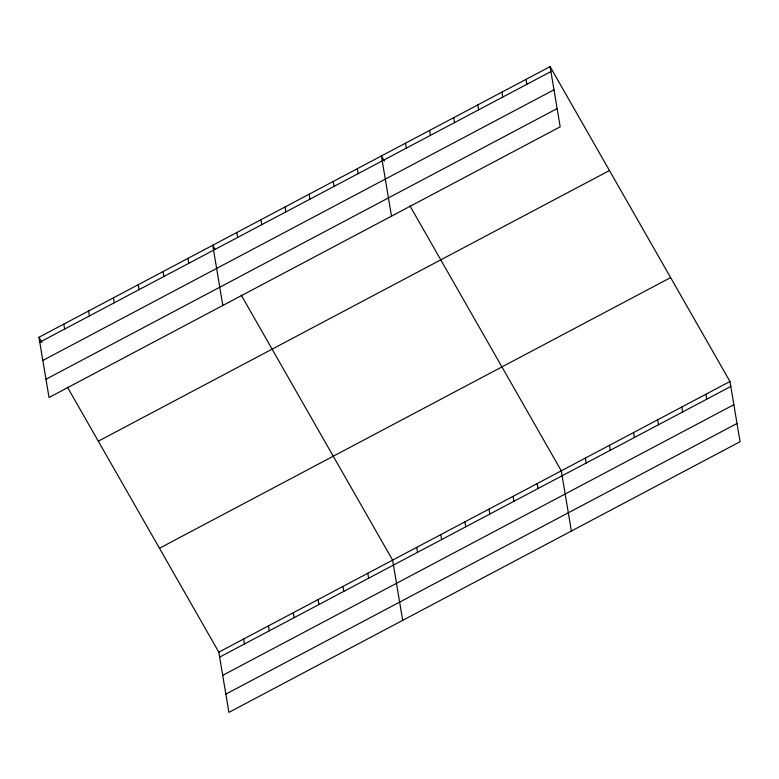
<?xml version="1.0" encoding="UTF-8"?>
<svg xmlns="http://www.w3.org/2000/svg" width="779" height="779" viewBox="0 0 779 779"><rect width="100%" height="100%" fill="white"/><g stroke="black" fill="none" stroke-linecap="round" stroke-linejoin="round"><path stroke-width="1.17" d="M550.101 66.624L560.179 126.841L49.028 397.494L38.95 337.278L550.101 66.624L729.972 381.506L740.05 441.722L228.899 712.376L218.821 652.159L67.442 387.153M39.778 342.215L550.928 71.561M42.826 360.453L553.986 89.799M45.971 379.246L557.131 108.593M98.31 441.187L609.46 170.533M159.461 548.25L670.612 277.597M218.821 652.159L729.972 381.506M219.649 657.106L730.799 386.452M222.697 675.344L733.857 404.691M225.842 694.138L737.002 423.484M384.388 161.126L381.418 155.936L391.496 216.153M409.91 205.812L561.289 470.828L571.367 531.044M215.121 249.407L212.745 245.249L222.823 305.465M241.237 295.134L392.616 560.14L402.685 620.357M38.95 337.278L41.92 342.468M705.871 394.271L706.699 399.208M681.781 407.027L682.608 411.974M657.68 419.784L658.508 424.73M633.58 432.549L634.408 437.486M609.49 445.306L610.317 450.252M526.01 79.38L526.828 84.327M585.389 458.062L586.217 463.008M501.91 92.136L502.737 97.083M477.809 104.902L478.637 109.839M537.198 483.584L538.026 488.53M453.709 117.658L454.537 122.605M513.098 496.34L513.926 501.286M429.618 130.414L430.446 135.361M488.998 509.106L489.825 514.043M405.518 143.18L406.346 148.117M464.907 521.862L465.735 526.808M440.807 534.618L441.635 539.565M357.327 168.692L358.155 173.639M416.707 547.384L417.534 552.321M333.227 181.458L334.055 186.395M309.127 194.214L309.954 199.161M367.785 573.286L368.613 578.232M285.036 206.971L285.864 211.917M342.955 586.431L343.782 591.378M260.936 219.736L261.763 224.673M318.134 599.577L318.962 604.523M236.835 232.493L237.663 237.439M293.303 612.722L294.131 617.669M268.473 625.868L269.3 630.815M187.914 258.394L188.742 263.341M243.652 639.014L244.479 643.96M163.084 271.54L163.911 276.487M138.263 284.686L139.09 289.632M113.432 297.831L114.26 302.778M88.602 310.977L89.429 315.923M63.781 324.122L64.608 329.069"/></g></svg>
